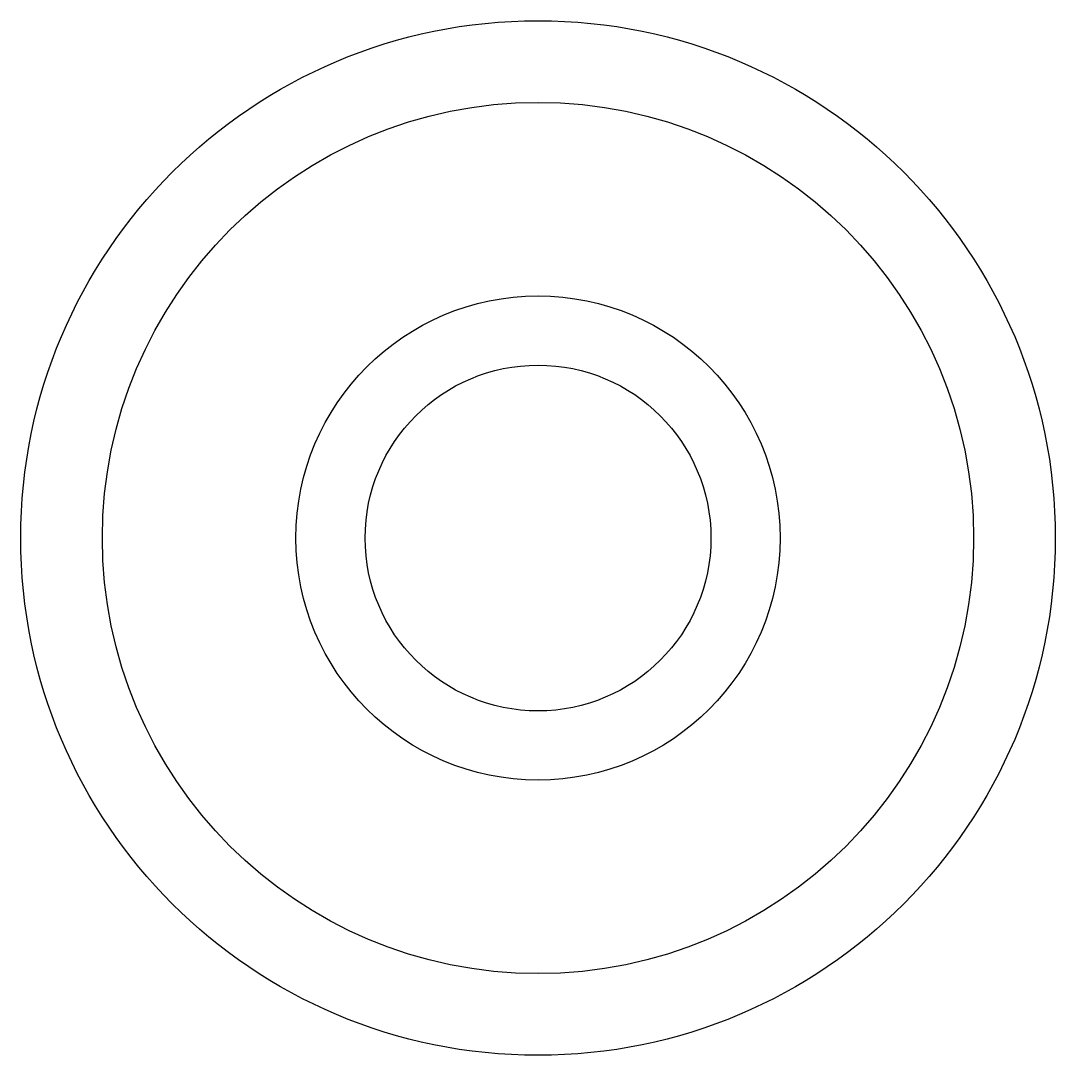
# Model space of a CAD drawing. Extents: x 687 to 877, y 3322 to 3512.
import ezdxf

# ---------------------------------------------------------------- set-up
doc = ezdxf.new("R2010")
doc.units = 0
doc.header["$LTSCALE"] = 450
doc.layers.get('0').update_dxf_attribs({"linetype": 'CONTINUOUS'})

msp = doc.modelspace()

# ---------------------------------------------------------------- linework, layer by layer
for radius in [95, 80, 44.45, 31.75]:
    msp.add_circle((782.02, 3416.97), radius)

doc.saveas('drawing.dxf')
